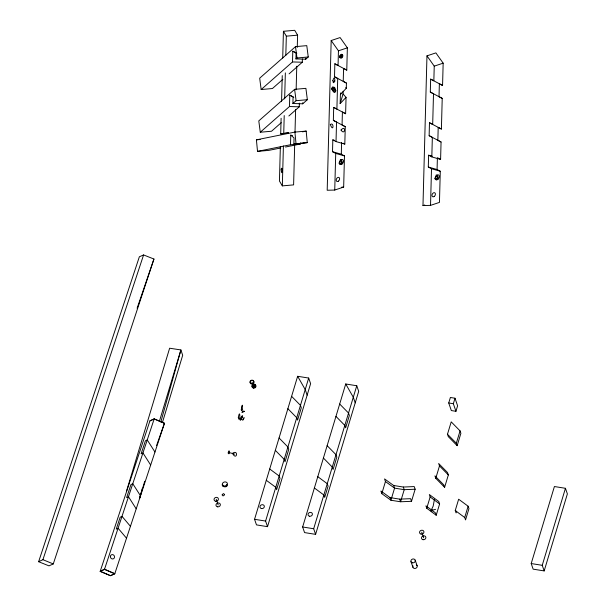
<?xml version="1.0" encoding="UTF-8"?>
<svg xmlns="http://www.w3.org/2000/svg" width="606" height="606" viewBox="0 0 606 606"><rect width="100%" height="100%" fill="white"/><g stroke="black" fill="none" stroke-linecap="round" stroke-linejoin="round"><path stroke-width="0.91" d="M280.358 146.599L279.442 181.012L282.343 185.883L293.607 184.883L294.66 145.334M280.699 133.835L288.592 132.797L280.699 133.835L281.116 118.261M281.555 101.619L282.252 75.614M282.714 58.032L283.426 31.3L294.698 30.3L297.591 35.163L297.266 47.404M282.343 185.883L283.403 145.985M283.744 133.222L284.214 115.557M284.653 98.892L285.35 72.887M285.812 55.328L286.327 36.163L283.426 31.3M289.774 95.157L293.077 96.96L292.903 103.505L302.705 103.8L307.363 99.702L305.894 88.347L294.622 89.347L258.792 120.889L260.269 132.237L289.471 106.527L289.774 95.157L293.804 97.293M292.781 51.207L296.092 53.01L295.933 58.911L305.735 59.206L308.257 56.987L306.78 45.639L295.516 46.639L259.686 78.182L261.156 89.529L292.501 61.941L292.781 51.207L296.811 53.336M290.759 135.123L294.039 137.926L293.88 144.061L307.272 142.637L306.181 131.093L294.91 132.085L256.414 139.834L257.512 151.379L290.501 144.743L290.759 135.123L292.531 135.623M295.008 132.153L295.614 109.557M296.137 89.779L296.766 66.236M288.865 115.981L299.273 106.823L299.364 103.141M289.1 73.856L302.303 62.229L302.386 58.911M285.479 147.023L300.326 144.039L300.364 142.887M302.705 103.8L302.735 102.725M305.735 59.206L305.765 58.199M303.704 143.357L303.72 142.69M343.125 91.264L343.057 93.983L346.049 97.354L345.617 113.731L342.413 112.012L342.064 124.965L345.268 126.684L344.806 144.092L336.027 141.592L336.55 122.064L333.345 120.344L333.694 107.398L336.891 109.118L337.709 78.462L334.504 76.742L334.853 63.797L346.776 70.129L347.367 47.836L340.102 37.564L331.179 40.541L327.195 190.254L334.739 190.049L343.663 187.072L344.488 155.924L341.292 154.204L332.512 151.705L332.823 139.872L334.58 140.372M334.739 190.049L335.716 153.424L332.512 151.705M331.179 40.541L338.443 50.813L338.057 65.516L334.853 63.797M346.049 97.354L340.155 103.603L340.398 94.513L340.928 92.771M341.292 154.204L341.602 142.372M340.398 94.513L346.291 88.271L346.427 83.083L343.231 81.363L343.572 68.41L346.776 70.129M432.131 156.196L428.616 155.197L428.306 167.021L437.077 169.529L440.282 171.248L439.456 202.396L430.533 205.373L422.98 205.578L426.965 55.858L435.888 52.889L443.16 63.16L442.569 85.454L430.639 79.121L430.298 92.067L433.502 93.786L432.684 124.435L429.48 122.723L429.139 135.668L432.343 137.388L431.82 156.909L440.6 159.416L441.062 142.001L437.858 140.289L438.206 127.336L441.403 129.055L442.221 98.399L439.017 96.687L439.365 83.734L442.569 85.454M430.533 205.373L431.502 168.741L428.306 167.021M426.965 55.858L434.237 66.137L433.843 80.833L430.639 79.121M437.077 169.529L437.396 157.696L440.6 159.416M434.464 499.238L433.176 506.093L431.055 510.54L435.547 509.343M142.319 488.474L139.531 498.503L144.72 481.278M160.848 421.943L180.906 349.942L169.627 348.215L126.48 491.254M159.34 421.496L180.906 349.942L182.679 355.29L162.469 422.367M340.155 103.603L343.057 93.983M254.558 519.297L297.644 376.288L308.681 378.053L310.613 383.659L267.526 526.659L256.49 524.894L254.558 519.297L265.602 521.062L267.526 526.659M265.602 521.062L308.681 378.053M302.636 526.985L345.723 383.984L356.76 385.749L358.691 391.347L315.605 534.356L304.568 532.591L302.636 526.985L313.681 528.75L315.605 534.356M313.681 528.75L356.76 385.749M381.803 493.655L385.446 481.55L384.545 478.914L393.673 485.497L403.308 487.042L414.239 486.573L415.148 489.216L411.504 501.313L400.574 501.776L390.931 500.238L381.803 493.655L380.894 491.012L390.022 497.594L399.665 499.139L410.595 498.677L411.504 501.313M448.728 402.982L450.387 397.483L455 398.225L457.606 405.8L455.947 411.3L451.334 410.557L448.728 402.982L453.341 403.725L455.947 411.3M453.341 403.725L455 398.225M447.486 434.229L451.212 421.867L460.06 430.881L460.893 433.298L457.166 445.668L448.311 436.646L447.486 434.229L456.333 443.251L457.166 445.668M426.745 508.245L430.146 496.943L429.313 494.526L438.774 501.526L439.608 503.942L436.206 515.244L426.745 508.245L425.912 505.828L435.373 512.827L436.206 515.244M435.767 478.293L439.494 465.923L438.661 463.514L447.516 472.528L448.342 474.945L444.622 487.315L435.767 478.293L434.934 475.877L443.789 484.898L444.622 487.315M431.586 509.744L432.123 509.585L431.472 511.744L431.169 510.873L431.608 510.6M456.333 443.251L460.06 430.881M455.25 510.525L458.651 499.223L468.12 506.222L468.946 508.631L465.544 519.933L464.711 517.524L455.25 510.525L456.083 512.934L456.606 511.199M464.711 517.524L468.12 506.222M531.204 563.55L554.407 486.535L565.443 488.3L567.375 493.905L544.173 570.913L533.136 569.148L531.204 563.55L542.241 565.315L544.173 570.913M542.241 565.315L565.443 488.3M38.625 561.717L139.357 256.785L143.584 254.944L153.939 259.027L53.275 563.936L48.98 565.86L38.625 561.717L42.92 559.686L143.584 254.944M149.924 420.89L154.174 418.958L164.461 423.268L114.776 573.776L110.489 575.7L100.179 571.405L149.924 420.89L154.197 418.867L164.415 423.291M100.179 571.405L104.482 569.375L154.197 418.867M137.107 308.227L153.939 259.027M156.568 445.554L164.461 423.268M222.197 494.564L223.553 493.587L224.576 494.488M224.485 494.973L223.076 495.92L222.114 495.019M295.933 58.911L296.985 57.987L308.257 56.987M282.843 79.356L272.427 88.529L261.156 89.529M292.903 103.505L296.099 100.694L307.363 99.702M281.237 122.692L271.533 131.237L260.269 132.237M338.443 50.813L347.367 47.836M434.237 66.137L443.16 63.16M422.98 205.578L424.768 204.98M302.515 131.828L306.181 131.093M293.88 144.061L307.272 142.637M280.843 147.955L268.776 150.379L257.512 151.379M286.327 36.163L297.591 35.163M256.414 139.834L260.171 139.501M290.501 144.743L300.326 144.039M415.148 489.216L404.217 489.678L394.574 488.133L385.446 481.55M341.776 187.125L343.663 187.072M292.501 61.941L302.303 62.229M289.471 106.527L299.273 106.823M431.169 510.873L431.957 510.903M431.502 168.741L440.282 171.248M335.716 153.424L344.488 155.924M228.863 452.47L234.727 454.144M42.92 559.686L53.275 563.936M104.482 569.375L114.776 573.776M430.298 92.067L442.221 98.399M429.48 122.723L441.403 129.055M334.504 76.742L346.427 83.083M429.139 135.668L441.062 142.001M333.694 107.398L345.617 113.731M333.345 120.344L345.268 126.684M428.616 155.197L431.82 156.909M343.208 143.236L344.806 144.092M332.823 139.872L336.027 141.592M430.146 496.943L439.608 503.942M317.794 476.687L327.255 483.686L328.088 486.103L324.68 497.405L323.846 494.988L314.385 487.989M269.715 468.999L279.177 475.998L280.01 478.414L276.601 489.716L275.768 487.3L266.307 480.3M439.494 465.923L448.342 474.945M339.686 404.028L348.541 413.042L349.367 415.458L345.64 427.828L344.814 425.412L335.959 416.39M291.607 396.332L300.462 405.353L301.288 407.77L297.561 420.132L296.735 417.723L287.88 408.702M327.134 445.675L335.989 454.689L336.822 457.106L333.095 469.476L332.262 467.059L323.415 458.038M279.063 437.979L287.911 447.001L288.744 449.417L285.017 461.78L284.184 459.371L275.336 450.349M345.731 87.635L346.291 88.271M130.411 526.288L122.011 516.357L120.17 517.229L116.246 529.114L118.087 528.243L126.487 538.173M154.939 452L147.243 439.941L145.402 440.82L141.107 453.818L142.948 452.947L150.644 465.007M140.478 495.791L132.782 483.739L130.934 484.611L126.639 497.617L128.487 496.746L136.183 508.798M345.723 383.984L353.298 397.248L355.23 402.846M297.644 376.288L305.219 389.56L307.151 395.157M241.862 407.8L243.271 411.754M421.746 532.174L423.67 537.78M403.308 487.042L404.217 489.678L400.574 501.776L399.665 499.139M393.673 485.497L394.574 488.133L390.931 500.238L390.022 497.594M415.186 560.156L417.117 565.754M410.989 561.656L412.921 567.254M216.236 499.299L218.168 504.904M295.516 46.639L296.985 57.987M294.622 89.347L296.099 100.694M294.91 132.085L296.008 143.637M252.323 380.523A1.932 1.735 -25.5 0 1 253.891 382.697A1.932 1.735 -25.5 0 1 251.187 383.924A1.932 1.735 -25.5 0 1 250.611 381.295M251.035 380.909A1.932 1.735 -25.5 0 1 251.755 380.583M253.141 382.045A1.091 0.977 -25.5 0 1 252.384 383.234M251.195 382.916A1.091 0.977 -25.5 0 1 251.058 382.651M225.826 485.679A1.197 0.712 8.2 0 1 224.553 486.065A1.197 0.712 8.2 0 1 223.508 485.308M226.386 484.489A2.424 1.439 8.2 0 1 226.492 486.489A2.424 1.439 8.2 0 1 223.213 486.376A2.424 1.439 8.2 0 1 222.705 484.361M339.648 161.613A1.197 0.856 77.5 0 1 341.042 161.363A1.197 0.856 77.5 0 1 340.883 163.256A1.197 0.856 77.5 0 1 339.61 162.082M340.299 159.749A2.424 1.727 77.5 0 1 342.201 161.946A2.424 1.727 77.5 0 1 341.087 164.484A2.424 1.727 77.5 0 1 338.913 162.923M336.103 90.726A2.568 2.272 41.3 0 1 332.656 90.302A2.568 2.272 41.3 0 1 332.671 86.931M335.482 89.249A1.348 1.197 41.3 0 1 333.861 87.575M335.603 89.37A1.348 1.197 41.3 0 1 333.982 89.968A1.348 1.197 41.3 0 1 333.171 88.287A1.348 1.197 41.3 0 1 334.792 87.681M333.285 82.711A1.348 1.159 -19 0 1 334.883 81.121M341.632 54.207A1.932 1.235 -56 0 1 341.716 56.434A1.932 1.235 -56 0 1 339.61 57.494M340.284 55.176A1.091 0.697 -56 0 1 341.458 55.464A1.091 0.697 -56 0 1 340.269 56.835A1.091 0.697 -56 0 1 340.064 55.426M436.093 175.073A2.424 1.727 77.5 0 1 437.994 177.27A2.424 1.727 77.5 0 1 436.881 179.808A2.424 1.727 77.5 0 1 434.699 178.247M416.277 564.807A2.227 1.916 -19 0 1 416.898 567.36A2.227 1.916 -19 0 1 414.004 568.314A2.227 1.916 -19 0 1 413.004 565.883M330.338 124.556C333.573 133.343 334.148 121.45 330.338 124.533M238.31 417.678C240.294 424.806 240.317 406.376 238.31 417.678M241.279 409.717L241.408 410.406L242.317 405.187L241.279 409.717M228.189 453.023C230.091 456.576 229.598 446.72 228.189 452.94M331.656 88.809C337.239 99.99 335.936 81.651 331.656 88.779M332.808 80.765C335.474 86.794 335.451 72.106 332.808 80.765M232.484 453.371C236.923 461.477 238.764 448.849 232.484 453.371M240.733 419.019L242.006 416.799L240.733 419.019M242.809 420.049L244.036 417.807L242.809 420.049M341.034 130.032C345.102 136.373 346.147 124.109 341.034 130.032M242.006 412.148L244.544 411.3L242.006 412.148M104.543 569.246L100.27 571.269L110.489 575.7L114.761 573.677L104.543 569.246M251.384 383.515A1.932 1.667 -19 0 0 253.709 381.242A1.932 1.667 -19 0 0 250.513 380.765A1.932 1.667 -19 0 0 251.384 383.515M253.573 388.105A1.939 1.667 -19 0 0 255.899 385.833A1.939 1.667 -19 0 0 252.694 385.355A1.939 1.667 -19 0 0 253.573 388.105M253.52 387.643A1.932 1.735 -25.5 0 0 255.55 385.075A1.932 1.735 -25.5 0 0 252.301 384.893A1.932 1.735 -25.5 0 0 253.52 387.643M253.641 386.87A1.091 0.977 -25.5 0 0 254.785 385.424A1.091 0.977 -25.5 0 0 252.944 385.318A1.091 0.977 -25.5 0 0 253.641 386.87M241.233 419.344A2.568 0.538 -63.6 0 0 242.529 415.693A2.568 0.538 -63.6 0 0 240.4 418.935A2.568 0.538 -63.6 0 0 241.233 419.344M224.19 486.474A2.629 2.265 -19 0 0 227.364 483.399A2.629 2.265 -19 0 0 223.023 482.724A2.629 2.265 -19 0 0 224.19 486.474M215.539 501.2A2.227 1.916 -19 0 0 218.387 498.738A2.227 1.916 -19 0 0 214.782 497.965A2.227 1.916 -19 0 0 215.539 501.2M217.463 506.805A2.227 1.916 -19 0 0 220.319 504.343A2.227 1.916 -19 0 0 216.713 503.563A2.227 1.916 -19 0 0 217.463 506.805M338.421 181.141A2.227 1.538 -61.8 0 0 339.057 177.528A2.227 1.538 -61.8 0 0 336.232 179.618A2.227 1.538 -61.8 0 0 338.421 181.141M342.238 163.825A2.629 1.81 -61.8 0 0 342.723 159.605A2.629 1.81 -61.8 0 0 339.474 162.332A2.629 1.81 -61.8 0 0 342.238 163.825M341.905 57.759A1.932 1.333 -61.8 0 0 342.292 54.654A1.932 1.333 -61.8 0 0 339.89 56.638A1.932 1.333 -61.8 0 0 341.905 57.759M434.214 196.458A2.227 1.538 -61.8 0 0 434.85 192.852A2.227 1.538 -61.8 0 0 432.017 194.943A2.227 1.538 -61.8 0 0 434.214 196.458M435.419 177.035A1.197 0.856 77.5 0 0 436.525 178.634A1.197 0.856 77.5 0 0 436.865 176.725A1.197 0.856 77.5 0 0 435.419 177.035M438.032 179.149A2.629 1.81 -61.8 0 0 438.517 174.922A2.629 1.81 -61.8 0 0 435.267 177.656A2.629 1.81 -61.8 0 0 438.032 179.149M261.444 508.548A2.227 1.916 -19 0 0 264.299 506.086A2.227 1.916 -19 0 0 260.686 505.306A2.227 1.916 -19 0 0 261.444 508.548M309.522 516.236A2.227 1.916 -19 0 0 312.37 513.774A2.227 1.916 -19 0 0 308.765 512.994A2.227 1.916 -19 0 0 309.522 516.236M412.391 562.807A2.227 1.916 -19 0 0 415.239 560.345A2.227 1.916 -19 0 0 411.633 559.565A2.227 1.916 -19 0 0 412.391 562.807M421.041 534.075A2.227 1.916 -19 0 0 423.897 531.613A2.227 1.916 -19 0 0 420.291 530.833A2.227 1.916 -19 0 0 421.041 534.075M422.973 539.673A2.227 1.916 -19 0 0 425.829 537.211A2.227 1.916 -19 0 0 422.223 536.439A2.227 1.916 -19 0 0 422.973 539.673M110.398 556.444A2.227 2.038 64.6 0 0 113.345 558.83A2.227 2.038 64.6 0 0 113.648 555.073A2.227 2.038 64.6 0 0 110.398 556.444M281.214 169.339A2.227 0.523 84.9 0 0 281.949 172.665A2.227 0.523 84.9 0 0 282.131 169.339A2.227 0.523 84.9 0 0 281.214 169.339"/></g></svg>
